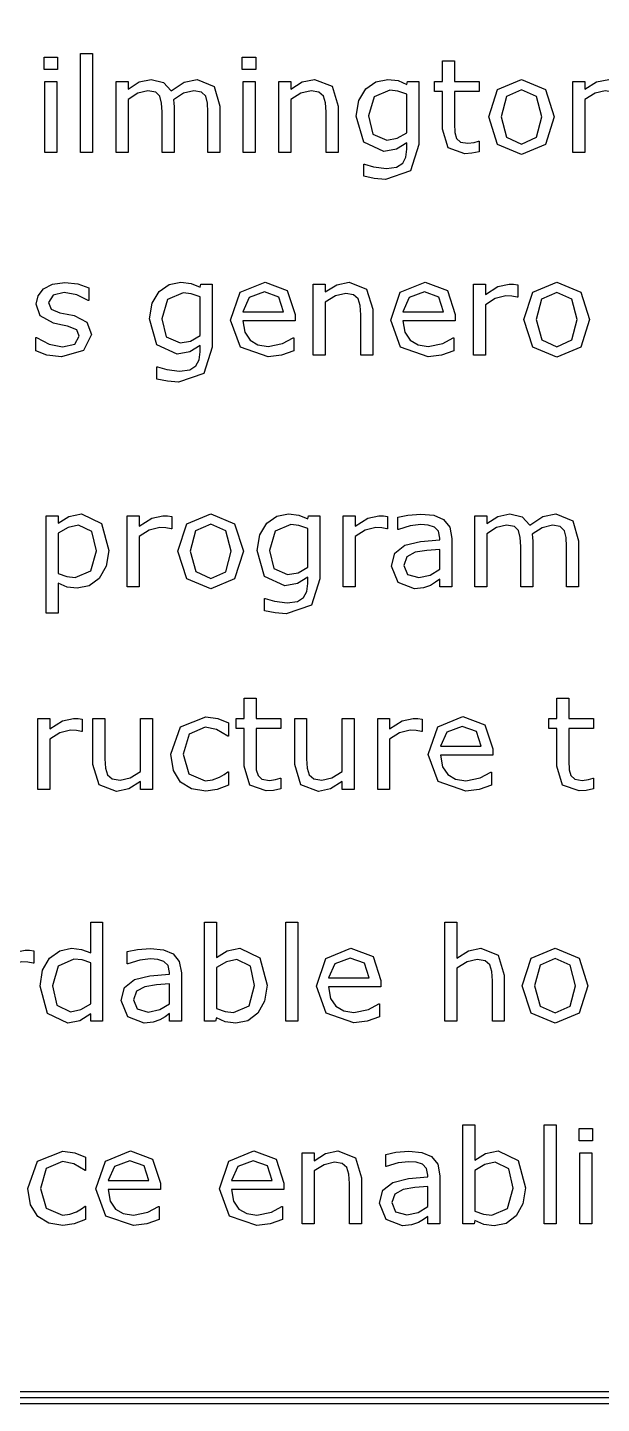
# Model space of a CAD drawing. Header units: inches. Extents: x -33163 to 19162, y -8858 to 30669.
# Drawn here: x 4649 to 5020, y 22702 to 23591 of the extents above; entities that cross this region are included whole.
import ezdxf

# ---------------------------------------------------------------- set-up
doc = ezdxf.new("R2010")
doc.units = ezdxf.units.IN
doc.layers.add('Layer 1', color=7, linetype='Continuous')
doc.layers.add('SOLID-2', color=253, linetype='Continuous')

# ---------------------------------------------------------------- blocks, each defined once
blk = doc.blocks.new('A$C0f725650')
at = {"layer": 'Layer 1', "color": 7}
for points in [[(23.317152, 118.63912), (22.86392, 118.547642), (22.493849, 118.298155), (22.244362, 117.928084), (22.152883, 117.474852), (22.152883, 72.495742), (22.244362, 72.04251), (22.493849, 71.672439), (22.86392, 71.422952), (23.317152, 71.331474), (102.692052, 71.331474), (103.145284, 71.422952), (103.515355, 71.672439), (103.764842, 72.04251), (103.85632, 72.495742), (103.85632, 117.474852), (103.764842, 117.928084), (103.515355, 118.298155), (103.145284, 118.547642), (102.692052, 118.63912), (23.317152, 118.63912)], [(23.317152, 118.533184), (102.692052, 118.533184), (103.104768, 118.45027), (103.441086, 118.223886), (103.66747, 117.887568), (103.750384, 117.474852), (103.750384, 72.495742), (103.66747, 72.083026), (103.441086, 71.746708), (103.104768, 71.520324), (102.692052, 71.43741), (23.317152, 71.43741), (22.904436, 71.520324), (22.568118, 71.746708), (22.341734, 72.083026), (22.25882, 72.495742), (22.25882, 117.474852), (22.341734, 117.887568), (22.568118, 118.223886), (22.904436, 118.45027), (23.317152, 118.533184), (23.317152, 118.533184)], [(23.317152, 118.427248), (102.692052, 118.427248), (103.064253, 118.352899), (103.366818, 118.149618), (103.570099, 117.847053), (103.644448, 117.474852), (103.644448, 72.495742), (103.570099, 72.123541), (103.366818, 71.820976), (103.064253, 71.617695), (102.692052, 71.543346), (23.317152, 71.543346), (22.944951, 71.617695), (22.642386, 71.820976), (22.439105, 72.123541), (22.364757, 72.495742), (22.364757, 117.474852), (22.439105, 117.847053), (22.642386, 118.149618), (22.944951, 118.352899), (23.317152, 118.427248), (23.317152, 118.427248)], [(40.211707, 95.707733), (39.96521, 95.707733), (39.96521, 95.934462), (40.211707, 95.934462), (40.211707, 95.707733)], [(40.851202, 94.191548), (40.632611, 94.191548), (40.632611, 96.000737), (40.851202, 96.000737), (40.851202, 94.191548)], [(43.834737, 95.707733), (43.58824, 95.707733), (43.58824, 95.934462), (43.834737, 95.934462), (43.834737, 95.707733)], [(47.918204, 94.203176), (47.783327, 94.176432), (47.654266, 94.165981), (47.351959, 94.272952), (47.248478, 94.615952), (47.248478, 95.306609), (47.100812, 95.306609), (47.100812, 95.490317), (47.248478, 95.490317), (47.248478, 95.863551), (47.467069, 95.863551), (47.467069, 95.490317), (47.918204, 95.490317), (47.918204, 95.306609), (47.467069, 95.306609), (47.467069, 94.714785), (47.471725, 94.554328), (47.504282, 94.44736), (47.574045, 94.378759), (47.711244, 94.35783), (47.822867, 94.372938), (47.906581, 94.39968), (47.918196, 94.39968), (47.918204, 94.203176)], [(40.197754, 94.191548), (39.979163, 94.191548), (39.979163, 95.490304), (40.197754, 95.490304), (40.197754, 94.191548)], [(43.178964, 94.191548), (42.960373, 94.191548), (42.960373, 94.931036), (42.952234, 95.092654), (42.92084, 95.217066), (42.844101, 95.292642), (42.699924, 95.318227), (42.516215, 95.271719), (42.332505, 95.155448), (42.338318, 95.092659), (42.340646, 95.022897), (42.340646, 94.191548), (42.122053, 94.191548), (42.122053, 94.931036), (42.113914, 95.093818), (42.082521, 95.218228), (42.005781, 95.292642), (41.861604, 95.318227), (41.681383, 95.274044), (41.502324, 95.161261), (41.502324, 94.191548), (41.283733, 94.191548), (41.283733, 95.490304), (41.502324, 95.490304), (41.502324, 95.346127), (41.7058, 95.478678), (41.923228, 95.526348), (42.147633, 95.470537), (42.285996, 95.315896), (42.527842, 95.476352), (42.761548, 95.526348), (43.076645, 95.396123), (43.178964, 95.03452), (43.178964, 94.191548)], [(43.820784, 94.191548), (43.602193, 94.191548), (43.602193, 95.490304), (43.820784, 95.490304), (43.820784, 94.191548)], [(45.339295, 94.191548), (45.120704, 94.191548), (45.120704, 94.931036), (45.110227, 95.098467), (45.071857, 95.221715), (44.98814, 95.293806), (44.846289, 95.318227), (44.659091, 95.274044), (44.471894, 95.161261), (44.471894, 94.191548), (44.253303, 94.191548), (44.253303, 95.490304), (44.471894, 95.490304), (44.471894, 95.346127), (44.683507, 95.478678), (44.907913, 95.526348), (45.228823, 95.399613), (45.339281, 95.03452), (45.339295, 94.191548)], [(46.81362, 94.339214), (46.66363, 93.854361), (46.202031, 93.699717), (45.999718, 93.714825), (45.806707, 93.755521), (45.806707, 93.978762), (45.818322, 93.978762), (45.988079, 93.927603), (46.220621, 93.89621), (46.405493, 93.922951), (46.519441, 93.997365), (46.577575, 94.106662), (46.595011, 94.249677), (46.595011, 94.368274), (46.405487, 94.249677), (46.176433, 94.211307), (45.806688, 94.378738), (45.67065, 94.853127), (45.717159, 95.14148), (45.84622, 95.351932), (46.02993, 95.479832), (46.245034, 95.52634), (46.433393, 95.503083), (46.595011, 95.434482), (46.608954, 95.490293), (46.813591, 95.490293), (46.81362, 94.339214)], [(46.595029, 94.548502), (46.595029, 95.256598), (46.43225, 95.312409), (46.283422, 95.329845), (45.999718, 95.20892), (45.896237, 94.857781), (45.972976, 94.526407), (46.227611, 94.413623), (46.418296, 94.449667), (46.595029, 94.548497), (46.595029, 94.548502)], [(49.289048, 94.840345), (49.126269, 94.339214), (48.690249, 94.155504), (48.251904, 94.339214), (48.090286, 94.840345), (48.251904, 95.341476), (48.690249, 95.526348), (49.126269, 95.341476), (49.289048, 94.840345), (49.289048, 94.840345)], [(49.06348, 94.840345), (48.964651, 95.214741), (48.690249, 95.337989), (48.413522, 95.214741), (48.315853, 94.840345), (48.414683, 94.469437), (48.690249, 94.343863), (48.963486, 94.468275), (49.06348, 94.840345), (49.06348, 94.840345)], [(50.713378, 94.191548), (50.494787, 94.191548), (50.494787, 94.931036), (50.48431, 95.098467), (50.44594, 95.221715), (50.362223, 95.293806), (50.220372, 95.318227), (50.033174, 95.274044), (49.845977, 95.161261), (49.845977, 94.191548), (49.627386, 94.191548), (49.627386, 95.490304), (49.845977, 95.490304), (49.845977, 95.346127), (50.057593, 95.478678), (50.281996, 95.526348), (50.602906, 95.399613), (50.713364, 95.03452), (50.713378, 94.191548)], [(40.832598, 90.861782), (40.684933, 90.569939), (40.283795, 90.455993), (40.018695, 90.489712), (39.817545, 90.565287), (39.817545, 90.810622), (39.829171, 90.810622), (40.059389, 90.68621), (40.302397, 90.640865), (40.527965, 90.687374), (40.609355, 90.833876), (40.565172, 90.950147), (40.395415, 91.017587), (40.27333, 91.042008), (40.137292, 91.072239), (39.894283, 91.20479), (39.823357, 91.421054), (39.855914, 91.572208), (39.95707, 91.698943), (40.122176, 91.784986), (40.347743, 91.81754), (40.582613, 91.788473), (40.781437, 91.719872), (40.781437, 91.486166), (40.769809, 91.486166), (40.566333, 91.589649), (40.331464, 91.632668), (40.129151, 91.58616), (40.046598, 91.450122), (40.096595, 91.329199), (40.254725, 91.262924), (40.3896, 91.235018), (40.515173, 91.209433), (40.750043, 91.089675), (40.832596, 90.861782), (40.832598, 90.861782)], [(43.035949, 90.635052), (42.885959, 90.150199), (42.42436, 89.995555), (42.222047, 90.010663), (42.029035, 90.051359), (42.029035, 90.2746), (42.040664, 90.2746), (42.210421, 90.223441), (42.442964, 90.192048), (42.627837, 90.218789), (42.741783, 90.293203), (42.799919, 90.4025), (42.81736, 90.545515), (42.81736, 90.664112), (42.627837, 90.545515), (42.398782, 90.507145), (42.029037, 90.674576), (41.892999, 91.148965), (41.939508, 91.437318), (42.06857, 91.64777), (42.252279, 91.77567), (42.467382, 91.822178), (42.655742, 91.798921), (42.81736, 91.73032), (42.831312, 91.786131), (43.03595, 91.786131), (43.035949, 90.635052)], [(44.553298, 91.114091), (43.59638, 91.114091), (43.632424, 90.904803), (43.731255, 90.759462), (43.874269, 90.675745), (44.05798, 90.647842), (44.324241, 90.700164), (44.51609, 90.804809), (44.527731, 90.804809), (44.527731, 90.566451), (44.302164, 90.488548), (44.060316, 90.457155), (43.555698, 90.631563), (43.374314, 91.129206), (43.547559, 91.634988), (44.005669, 91.822186), (44.410296, 91.668707), (44.553311, 91.232687), (44.553298, 91.114091)], [(45.970651, 90.487386), (45.75206, 90.487386), (45.75206, 91.226874), (45.741609, 91.394305), (45.703239, 91.517553), (45.619522, 91.589644), (45.477672, 91.614065), (45.290474, 91.569882), (45.103276, 91.457099), (45.103276, 90.487386), (44.884686, 90.487386), (44.884686, 91.786142), (45.103276, 91.786142), (45.103276, 91.641965), (45.31489, 91.774516), (45.539296, 91.822186), (45.860206, 91.695451), (45.970664, 91.330358), (45.970651, 90.487386)], [(47.478697, 91.114091), (46.52178, 91.114091), (46.557824, 90.904803), (46.656653, 90.759462), (46.799668, 90.675745), (46.983379, 90.647842), (47.249639, 90.700164), (47.441489, 90.804809), (47.45313, 90.804809), (47.45313, 90.566451), (47.227563, 90.488548), (46.985715, 90.457155), (46.481097, 90.631563), (46.299712, 91.129206), (46.472959, 91.634988), (46.931068, 91.822186), (47.335695, 91.668707), (47.47871, 91.232687), (47.478697, 91.114091)], [(48.620486, 91.547784), (48.608845, 91.547784), (48.513502, 91.564056), (48.40537, 91.569877), (48.210033, 91.52453), (48.028649, 91.409421), (48.028649, 90.487386), (47.810058, 90.487386), (47.810058, 91.786142), (48.028649, 91.786142), (48.028649, 91.594293), (48.257703, 91.741959), (48.461178, 91.786142), (48.543733, 91.782649), (48.620473, 91.772198), (48.620486, 91.547784)], [(49.933194, 91.136183), (49.770414, 90.635052), (49.334395, 90.451342), (48.89605, 90.635052), (48.734432, 91.136183), (48.89605, 91.637314), (49.334395, 91.822186), (49.770414, 91.637314), (49.933194, 91.136183), (49.933194, 91.136183)], [(42.817358, 90.84434), (42.817358, 91.552436), (42.654578, 91.608247), (42.50575, 91.625683), (42.222047, 91.504758), (42.118565, 91.153619), (42.195304, 90.822245), (42.449939, 90.709461), (42.640625, 90.745505), (42.817358, 90.844335), (42.817358, 90.84434)], [(44.34052, 91.281521), (44.253316, 91.547784), (43.99403, 91.641965), (43.713814, 91.538484), (43.59638, 91.281521), (44.34052, 91.281521)], [(47.265919, 91.281521), (47.178715, 91.547784), (46.919429, 91.641965), (46.639212, 91.538484), (46.52178, 91.281521), (47.265919, 91.281521)], [(49.707626, 91.136183), (49.608796, 91.510579), (49.334395, 91.633827), (49.057667, 91.510579), (48.959999, 91.136183), (49.058829, 90.765275), (49.334395, 90.639701), (49.607632, 90.764113), (49.707626, 91.136183), (49.707626, 91.136183)], [(41.146532, 86.919132), (41.101186, 86.629615), (40.973287, 86.408699), (40.791903, 86.274987), (40.572149, 86.228478), (40.38844, 86.250571), (40.222171, 86.319169), (40.222171, 85.775017), (40.00358, 85.775017), (40.00358, 87.552814), (40.222171, 87.552814), (40.222171, 87.416776), (40.417508, 87.538862), (40.650052, 87.588858), (41.015145, 87.410963), (41.146532, 86.919132), (41.146532, 86.919132)], [(42.297623, 87.314448), (42.285995, 87.314448), (42.190652, 87.33072), (42.082519, 87.336541), (41.887183, 87.291194), (41.705799, 87.176085), (41.705799, 86.254058), (41.487207, 86.254058), (41.487207, 87.552814), (41.705799, 87.552814), (41.705799, 87.360965), (41.934854, 87.508631), (42.13833, 87.552814), (42.220883, 87.549321), (42.297622, 87.53887), (42.297623, 87.314448)], [(43.610332, 86.902847), (43.447552, 86.401716), (43.011532, 86.218006), (42.573188, 86.401716), (42.41157, 86.902847), (42.573188, 87.403978), (43.011532, 87.58885), (43.447552, 87.403978), (43.610332, 86.902847), (43.610332, 86.902847)], [(45.002105, 86.401716), (44.852115, 85.916863), (44.390516, 85.762219), (44.188203, 85.777327), (43.995192, 85.818023), (43.995192, 86.041264), (44.006834, 86.041264), (44.17659, 85.990105), (44.409132, 85.958712), (44.594004, 85.985453), (44.707952, 86.059867), (44.766086, 86.169164), (44.783522, 86.312179), (44.783522, 86.430776), (44.593999, 86.312179), (44.364944, 86.273809), (43.9952, 86.44124), (43.859162, 86.915629), (43.90567, 87.203982), (44.034731, 87.414434), (44.218442, 87.542334), (44.433545, 87.588842), (44.621904, 87.565585), (44.783522, 87.496984), (44.797466, 87.552795), (45.002102, 87.552795), (45.002105, 86.401716)], [(46.242727, 87.314448), (46.231111, 87.314448), (46.135769, 87.33072), (46.027636, 87.336541), (45.8323, 87.291194), (45.650915, 87.176085), (45.650915, 86.254058), (45.432325, 86.254058), (45.432325, 87.552814), (45.650915, 87.552814), (45.650915, 87.360965), (45.879973, 87.508631), (46.083448, 87.552814), (46.166, 87.549321), (46.24274, 87.53887), (46.242727, 87.314448)], [(47.415909, 86.254058), (47.19848, 86.254058), (47.19848, 86.392422), (47.119417, 86.336611), (47.024072, 86.280799), (46.898498, 86.236617), (46.732232, 86.218017), (46.434576, 86.334288), (46.312489, 86.630782), (46.375277, 86.869139), (46.55666, 87.013316), (46.841526, 87.084243), (47.19848, 87.112146), (47.19848, 87.145867), (47.171738, 87.269115), (47.097324, 87.345852), (46.985702, 87.381899), (46.849664, 87.391212), (46.657818, 87.367955), (46.439227, 87.302844), (46.427612, 87.302844), (46.427612, 87.524922), (46.612484, 87.563291), (46.850841, 87.58422), (47.089199, 87.560963), (47.265933, 87.484223), (47.377552, 87.34586), (47.415922, 87.135408), (47.415909, 86.254058)], [(49.732045, 86.254058), (49.513454, 86.254058), (49.513454, 86.993546), (49.505305, 87.155164), (49.473912, 87.279576), (49.397172, 87.355152), (49.252996, 87.380737), (49.069285, 87.334229), (48.885577, 87.217958), (48.891398, 87.155169), (48.893779, 87.085407), (48.893779, 86.254058), (48.675189, 86.254058), (48.675189, 86.993546), (48.66704, 87.156328), (48.635644, 87.280738), (48.558907, 87.355152), (48.414728, 87.380737), (48.234507, 87.336554), (48.055448, 87.223771), (48.055448, 86.254058), (47.836858, 86.254058), (47.836858, 87.552814), (48.055448, 87.552814), (48.055448, 87.408637), (48.258926, 87.541188), (48.476352, 87.588858), (48.700758, 87.533047), (48.839122, 87.378406), (49.080967, 87.538862), (49.314673, 87.588858), (49.62977, 87.458633), (49.732089, 87.09703), (49.732045, 86.254058)], [(40.920965, 86.913312), (40.840737, 87.264453), (40.594241, 87.380724), (40.404718, 87.340028), (40.222171, 87.23306), (40.222171, 86.497059), (40.381464, 86.440086), (40.53378, 86.424979), (40.818646, 86.548227), (40.920965, 86.913319), (40.920965, 86.913312)], [(43.384765, 86.902847), (43.285934, 87.277243), (43.011532, 87.400491), (42.734805, 87.277243), (42.637137, 86.902847), (42.735968, 86.531939), (43.011532, 86.406365), (43.284771, 86.530777), (43.384765, 86.902847), (43.384765, 86.902847)], [(44.783514, 86.611004), (44.783514, 87.3191), (44.620735, 87.374911), (44.471907, 87.392347), (44.188203, 87.271422), (44.084721, 86.920283), (44.161461, 86.588909), (44.416096, 86.476125), (44.606781, 86.512169), (44.783514, 86.610999), (44.783514, 86.611004)], [(47.19848, 86.573807), (47.19848, 86.935412), (46.962448, 86.917976), (46.748509, 86.884258), (46.596194, 86.800541), (46.538057, 86.6459), (46.605494, 86.477305), (46.811297, 86.421494), (47.021749, 86.465677), (47.19848, 86.573812), (47.19848, 86.573807)], [(44.290522, 82.561524), (44.155648, 82.53478), (44.026585, 82.524329), (43.724279, 82.6313), (43.620797, 82.9743), (43.620797, 83.664957), (43.473132, 83.664957), (43.473132, 83.848665), (43.620797, 83.848665), (43.620797, 84.221899), (43.839388, 84.221899), (43.839388, 83.848665), (44.290522, 83.848665), (44.290522, 83.664957), (43.839388, 83.664957), (43.839388, 83.073133), (43.844039, 82.912676), (43.876595, 82.805708), (43.946358, 82.737107), (44.083558, 82.716178), (44.19518, 82.731286), (44.278897, 82.758028), (44.290512, 82.758028), (44.290522, 82.561524)], [(50.007608, 82.561538), (49.872734, 82.534794), (49.74367, 82.524343), (49.441363, 82.631313), (49.337882, 82.974314), (49.337882, 83.66497), (49.190218, 83.66497), (49.190218, 83.848678), (49.337882, 83.848678), (49.337882, 84.221912), (49.556473, 84.221912), (49.556473, 83.848678), (50.007608, 83.848678), (50.007608, 83.66497), (49.556473, 83.66497), (49.556473, 83.073146), (49.561129, 82.91269), (49.593686, 82.805721), (49.663449, 82.73712), (49.800648, 82.716192), (49.912271, 82.731299), (49.995987, 82.758041), (50.007602, 82.758041), (50.007608, 82.561538)], [(40.662841, 83.610294), (40.651213, 83.610294), (40.55587, 83.626566), (40.447737, 83.632387), (40.252401, 83.58704), (40.071017, 83.471931), (40.071017, 82.549896), (39.852426, 82.549896), (39.852426, 83.848652), (40.071017, 83.848652), (40.071017, 83.656803), (40.300072, 83.804469), (40.503548, 83.848652), (40.586101, 83.845159), (40.66284, 83.834708), (40.662841, 83.610294)], [(41.94532, 82.549896), (41.726729, 82.549896), (41.726729, 82.694073), (41.515114, 82.56036), (41.291872, 82.513852), (40.973287, 82.638261), (40.859341, 83.005683), (40.859341, 83.848652), (41.077932, 83.848652), (41.077932, 83.109164), (41.087234, 82.939407), (41.126767, 82.819646), (41.208157, 82.745232), (41.353497, 82.721975), (41.538369, 82.766158), (41.726729, 82.878942), (41.726729, 83.848649), (41.945321, 83.848649), (41.94532, 82.549896)], [(43.335931, 82.631287), (43.127804, 82.549896), (42.919678, 82.520829), (42.661554, 82.561524), (42.460404, 82.687096), (42.329017, 82.898712), (42.282508, 83.197529), (42.456916, 83.697498), (42.919678, 83.878883), (43.138269, 83.84749), (43.335931, 83.770751), (43.335931, 83.527742), (43.324305, 83.527742), (43.117341, 83.647503), (42.910377, 83.68936), (42.616209, 83.563786), (42.509239, 83.197529), (42.613884, 82.835923), (42.910377, 82.710352), (43.045252, 82.727788), (43.168501, 82.773135), (43.25803, 82.824295), (43.324305, 82.871968), (43.335931, 82.871968), (43.335931, 82.631287)], [(45.631138, 82.549909), (45.412544, 82.549909), (45.412544, 82.694086), (45.200931, 82.560373), (44.977689, 82.513865), (44.659105, 82.638275), (44.545157, 83.005696), (44.545157, 83.848665), (44.76375, 83.848665), (44.76375, 83.109177), (44.773063, 82.93942), (44.812597, 82.81966), (44.893986, 82.745246), (45.039326, 82.721989), (45.224198, 82.766171), (45.412558, 82.878955), (45.412558, 83.848663), (45.631151, 83.848663), (45.631138, 82.549909)], [(46.871757, 83.610308), (46.860142, 83.610308), (46.764796, 83.626579), (46.656664, 83.6324), (46.461328, 83.587053), (46.279943, 83.471944), (46.279943, 82.549896), (46.061352, 82.549896), (46.061352, 83.848652), (46.279943, 83.848652), (46.279943, 83.656803), (46.509, 83.804469), (46.712475, 83.848652), (46.795028, 83.845159), (46.871767, 83.834708), (46.871757, 83.610308)], [(48.1647, 83.176614), (47.207782, 83.176614), (47.243827, 82.967326), (47.342659, 82.821985), (47.485671, 82.738269), (47.669382, 82.710366), (47.935645, 82.762687), (48.127491, 82.867332), (48.139133, 82.867332), (48.139133, 82.628975), (47.913566, 82.551071), (47.671721, 82.519678), (47.1671, 82.694086), (46.985715, 83.191729), (47.158962, 83.697512), (47.617074, 83.884709), (48.021698, 83.73123), (48.164713, 83.29521), (48.1647, 83.176614)], [(47.951922, 83.344045), (47.864718, 83.610308), (47.605432, 83.704489), (47.325218, 83.601008), (47.207782, 83.344045), (47.951922, 83.344045)], [(41.036074, 78.316568), (40.817483, 78.316568), (40.817483, 78.452606), (40.620984, 78.325871), (40.398904, 78.280524), (40.02916, 78.459583), (39.893122, 78.956062), (39.939631, 79.250231), (40.06753, 79.469986), (40.251239, 79.60486), (40.46983, 79.651368), (40.651214, 79.629275), (40.817483, 79.563), (40.817483, 80.125755), (41.036074, 80.125755), (41.036074, 78.316568)], [(44.039375, 78.975829), (43.992866, 78.682825), (43.869618, 78.464234), (43.688234, 78.325871), (43.470806, 78.280524), (43.277795, 78.307265), (43.115014, 78.377031), (43.101062, 78.316568), (42.896423, 78.316568), (42.896423, 80.125757), (43.115014, 80.125757), (43.115014, 79.479286), (43.310351, 79.602534), (43.542895, 79.651368), (43.905663, 79.474635), (44.039375, 78.975829), (44.039375, 78.975829)], [(44.600968, 78.316568), (44.382377, 78.316568), (44.382377, 80.125757), (44.600968, 80.125757), (44.600968, 78.316568)], [(48.375152, 78.316568), (48.156561, 78.316568), (48.156561, 79.056056), (48.14611, 79.223487), (48.10774, 79.346735), (48.024024, 79.418826), (47.882173, 79.443247), (47.694975, 79.399064), (47.507777, 79.286281), (47.507777, 78.316568), (47.289187, 78.316568), (47.289187, 80.125757), (47.507777, 80.125757), (47.507777, 79.471147), (47.719391, 79.603698), (47.943797, 79.651368), (48.264707, 79.524633), (48.375165, 79.15954), (48.375152, 78.316568)], [(39.77685, 79.376966), (39.765222, 79.376966), (39.669879, 79.393238), (39.561746, 79.399059), (39.366409, 79.353712), (39.185025, 79.238603), (39.185025, 78.316568), (38.966434, 78.316568), (38.966434, 79.615324), (39.185025, 79.615324), (39.185025, 79.423475), (39.414081, 79.571141), (39.617556, 79.615324), (39.700109, 79.611831), (39.776849, 79.60138), (39.77685, 79.376966)], [(40.817483, 78.636317), (40.817483, 79.381618), (40.659353, 79.436265), (40.507037, 79.451372), (40.221009, 79.323473), (40.118689, 78.960706), (40.197754, 78.608403), (40.451227, 78.488642), (40.639587, 78.529338), (40.817483, 78.636309), (40.817483, 78.636317)], [(42.475519, 78.316568), (42.258091, 78.316568), (42.258091, 78.454932), (42.179026, 78.399121), (42.083683, 78.343309), (41.95811, 78.299127), (41.791841, 78.280527), (41.494185, 78.396798), (41.3721, 78.693292), (41.434886, 78.931649), (41.61627, 79.075826), (41.901136, 79.146753), (42.258091, 79.174656), (42.258091, 79.208377), (42.231348, 79.331625), (42.156934, 79.408362), (42.045313, 79.444409), (41.909275, 79.453722), (41.717427, 79.430465), (41.498836, 79.365354), (41.487207, 79.365354), (41.487207, 79.587432), (41.67208, 79.625801), (41.910437, 79.64673), (42.148794, 79.623473), (42.325527, 79.546733), (42.437148, 79.40837), (42.475518, 79.197918), (42.475519, 78.316568)], [(46.12064, 78.943273), (45.163723, 78.943273), (45.199767, 78.733985), (45.298599, 78.588644), (45.441614, 78.504927), (45.625322, 78.477024), (45.891585, 78.529346), (46.083434, 78.633991), (46.09505, 78.633991), (46.09505, 78.395633), (45.869482, 78.31773), (45.627637, 78.286337), (45.123019, 78.460745), (44.941634, 78.958388), (45.114878, 79.46417), (45.57299, 79.651368), (45.977617, 79.497889), (46.120629, 79.061869), (46.12064, 78.943273)], [(45.907862, 79.110703), (45.820658, 79.376966), (45.561372, 79.471147), (45.281158, 79.367666), (45.163723, 79.110703), (45.907862, 79.110703)], [(49.902962, 78.965365), (49.740183, 78.464234), (49.304164, 78.280524), (48.865818, 78.464234), (48.7042, 78.965365), (48.865818, 79.466496), (49.304164, 79.651368), (49.740183, 79.466496), (49.902962, 78.965365), (49.902962, 78.965365)], [(49.677395, 78.965365), (49.578565, 79.339761), (49.304164, 79.463009), (49.027436, 79.339761), (48.929768, 78.965365), (49.0286, 78.594457), (49.304164, 78.468883), (49.577401, 78.593295), (49.677395, 78.965365), (49.677395, 78.965365)], [(43.813808, 78.970009), (43.737068, 79.322311), (43.489409, 79.443234), (43.296398, 79.401377), (43.115014, 79.29557), (43.115014, 78.55143), (43.274307, 78.493294), (43.426623, 78.477022), (43.710326, 78.595618), (43.813808, 78.970014), (43.813808, 78.970009)], [(42.258091, 78.636317), (42.258091, 78.997922), (42.022059, 78.980486), (41.808119, 78.946768), (41.655803, 78.863051), (41.597667, 78.70841), (41.665105, 78.539815), (41.870906, 78.484004), (42.081358, 78.528187), (42.258091, 78.636322), (42.258091, 78.636317)], [(48.760012, 75.271667), (48.713503, 74.978663), (48.590255, 74.760072), (48.40887, 74.621709), (48.191441, 74.576362), (47.998431, 74.603103), (47.835651, 74.672869), (47.821697, 74.612406), (47.617061, 74.612406), (47.617061, 76.421595), (47.835651, 76.421595), (47.835651, 75.775124), (48.030987, 75.898372), (48.263529, 75.947206), (48.626299, 75.770473), (48.760012, 75.271667), (48.760012, 75.271667)], [(49.321605, 74.612406), (49.103014, 74.612406), (49.103014, 76.421595), (49.321605, 76.421595), (49.321605, 74.612406)], [(49.989005, 76.128591), (49.742509, 76.128591), (49.742509, 76.35532), (49.989005, 76.35532), (49.989005, 76.128591)], [(40.725628, 74.693797), (40.517502, 74.612406), (40.309375, 74.583339), (40.051252, 74.624034), (39.850101, 74.749606), (39.718714, 74.961222), (39.672205, 75.260039), (39.846613, 75.760008), (40.309375, 75.941393), (40.527966, 75.91), (40.725628, 75.833261), (40.725628, 75.590252), (40.714002, 75.590252), (40.507039, 75.710013), (40.300075, 75.75187), (40.005907, 75.626296), (39.898937, 75.260039), (40.003582, 74.898433), (40.300075, 74.772862), (40.43495, 74.790298), (40.558198, 74.835645), (40.647727, 74.886805), (40.714002, 74.934478), (40.725628, 74.934478), (40.725628, 74.693797)], [(42.092985, 75.239111), (41.136068, 75.239111), (41.172112, 75.029823), (41.270943, 74.884482), (41.413957, 74.800765), (41.597667, 74.772862), (41.863929, 74.825184), (42.055778, 74.929829), (42.067406, 74.929829), (42.067406, 74.691471), (41.841839, 74.613568), (41.599994, 74.582175), (41.095374, 74.756583), (40.91399, 75.254226), (41.087235, 75.760008), (41.545346, 75.947206), (41.949972, 75.793727), (42.092986, 75.357707), (42.092985, 75.239111)], [(44.348659, 75.239111), (43.391741, 75.239111), (43.427785, 75.029823), (43.526616, 74.884482), (43.669631, 74.800765), (43.85334, 74.772862), (44.119604, 74.825184), (44.311451, 74.929829), (44.323066, 74.929829), (44.323066, 74.691471), (44.097498, 74.613568), (43.855653, 74.582175), (43.351033, 74.756583), (43.169649, 75.254226), (43.342894, 75.760008), (43.801005, 75.947206), (44.205631, 75.793727), (44.348646, 75.357707), (44.348659, 75.239111)], [(45.766011, 74.612406), (45.547421, 74.612406), (45.547421, 75.351894), (45.536943, 75.519325), (45.498574, 75.642573), (45.414857, 75.714664), (45.273006, 75.739085), (45.085808, 75.694902), (44.898611, 75.582119), (44.898611, 74.612406), (44.68002, 74.612406), (44.68002, 75.911162), (44.898611, 75.911162), (44.898611, 75.766985), (45.110227, 75.899536), (45.33463, 75.947206), (45.65554, 75.820471), (45.765998, 75.455378), (45.766011, 74.612406)], [(47.196154, 74.612406), (46.978728, 74.612406), (46.978728, 74.75077), (46.899662, 74.694959), (46.80432, 74.639147), (46.678746, 74.594965), (46.512477, 74.576365), (46.214821, 74.692636), (46.092734, 74.98913), (46.155523, 75.227487), (46.336908, 75.371664), (46.621773, 75.442591), (46.978728, 75.470494), (46.978728, 75.504215), (46.951984, 75.627463), (46.87757, 75.7042), (46.76595, 75.740247), (46.629912, 75.74956), (46.438063, 75.726303), (46.219472, 75.661192), (46.207857, 75.661192), (46.207857, 75.88327), (46.392729, 75.921639), (46.631087, 75.942568), (46.869444, 75.919311), (47.046178, 75.842571), (47.1578, 75.704208), (47.196167, 75.493756), (47.196154, 74.612406)], [(41.880207, 75.406541), (41.793004, 75.672804), (41.533717, 75.766985), (41.253502, 75.663504), (41.136068, 75.406541), (41.880207, 75.406541)], [(44.135881, 75.406541), (44.048677, 75.672804), (43.789391, 75.766985), (43.509176, 75.663504), (43.391741, 75.406541), (44.135881, 75.406541)], [(48.534444, 75.265847), (48.457704, 75.618149), (48.210047, 75.739072), (48.017033, 75.697215), (47.835651, 75.591408), (47.835651, 74.847268), (47.994943, 74.789132), (48.147258, 74.77286), (48.430963, 74.891456), (48.534444, 75.265852), (48.534444, 75.265847)], [(49.975051, 74.612406), (49.75646, 74.612406), (49.75646, 75.911162), (49.975051, 75.911162), (49.975051, 74.612406)], [(46.978728, 74.932155), (46.978728, 75.29376), (46.742696, 75.276324), (46.528754, 75.242606), (46.376439, 75.158889), (46.318302, 75.004248), (46.385742, 74.835653), (46.591542, 74.779842), (46.801994, 74.824025), (46.978728, 74.93216), (46.978728, 74.932155)]]:
    blk.add_lwpolyline(points, dxfattribs=at)

msp = doc.modelspace()

# ---------------------------------------------------------------- block references
at = {"layer": 'SOLID-2', "xscale": 35.3548193792485, "yscale": 35.3548193792485, "zscale": 35.3548193792485}
msp.add_blockref('A$C0f725650', (3247.20147, 20180.01122), dxfattribs=at)

doc.saveas('drawing.dxf')
